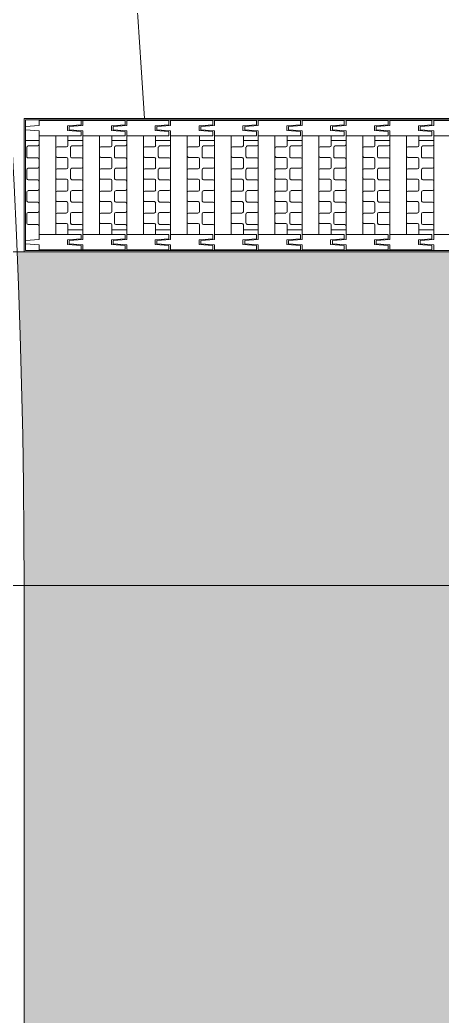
# Model space of a CAD drawing. Header units: millimetres. Extents: x 4739419 to 5837985, y 2291271 to 3446271.
# Drawn here: x 5033506 to 5034138, y 2403446 to 2404939 of the extents above; entities that cross this region are included whole.
import ezdxf

# ---------------------------------------------------------------- set-up
doc = ezdxf.new("R2010")
doc.units = ezdxf.units.MM
doc.layers.get('0').update_dxf_attribs({"color": 255})
doc.layers.add('XR-평면도$0$A-CNTL', color=9, linetype='Continuous', lineweight=15)
doc.layers.add('XR-평면도$0$A-ELEV-LIN3', color=9, linetype='Continuous', lineweight=18)
doc.layers.add('XR-평면도$0$A-ELEV-PATT', color=9, linetype='Continuous')

# ---------------------------------------------------------------- blocks, each defined once
blk = doc.blocks.new('XR-평면도$0$무소음트렌치')
at = {"layer": 'XR-평면도$0$A-ELEV-LIN3'}
for p, q in [((0, 200), (7800, 200)), ((0, 0), (0, 200)), ((2, 198), (7798, 198)), ((2, 2), (2, 198)), ((22.3, 189.3), (22.3, 196.9)), ((22.3, 196.9), (151.1, 196.9)), ((85.4, 190.3), (85.4, 196.9)), ((88, 189.3), (88, 196.9)), ((151.1, 190.3), (151.1, 196.9)), ((153.7, 189.3), (153.7, 196.9)), ((153.7, 196.9), (216.7, 196.9)), ((216.7, 190.3), (216.7, 196.9)), ((219.4, 196.9), (282.4, 196.9)), ((219.4, 189.3), (219.4, 196.9)), ((282.4, 190.3), (282.4, 196.9)), ((285.1, 189.3), (285.1, 196.9)), ((285.1, 196.9), (348.1, 196.9)), ((348.1, 190.3), (348.1, 196.9)), ((350.7, 189.3), (350.7, 196.9)), ((350.7, 196.9), (413.8, 196.9)), ((413.8, 190.3), (413.8, 196.9)), ((416.4, 189.3), (416.4, 196.9)), ((416.4, 196.9), (479.5, 196.9)), ((479.5, 190.3), (479.5, 196.9)), ((482.1, 196.9), (545.2, 196.9)), ((482.1, 189.3), (482.1, 196.9)), ((545.2, 190.3), (545.2, 196.9)), ((547.8, 189.3), (547.8, 196.9)), ((547.8, 196.9), (610.8, 196.9)), ((610.8, 190.3), (610.8, 196.9)), ((613.5, 189.3), (613.5, 196.9)), ((676.5, 196.9), (613.5, 196.9)), ((2, 188), (22.3, 189.3)), ((2, 182.8), (2, 188)), ((2, 182.8), (22.3, 181.4)), ((22.3, 181.4), (22.3, 173.9)), ((65, 189), (85.4, 190.3)), ((65, 189), (65, 181.8)), ((65, 181.8), (85.4, 180.5)), ((67.6, 188), (88, 189.3)), ((67.6, 188), (67.6, 182.8)), ((67.6, 182.8), (88, 181.4)), ((74.5, 188.5), (74.5, 189.6)), ((74.5, 181.2), (74.5, 182.3)), ((78.5, 188.7), (78.5, 189.9)), ((78.5, 180.9), (78.5, 182.1)), ((85.4, 180.5), (85.4, 173.9)), ((88, 181.4), (88, 173.9)), ((130.7, 189), (151.1, 190.3)), ((130.7, 189), (130.7, 181.8)), ((130.7, 181.8), (151.1, 180.5)), ((133.3, 188), (153.7, 189.3)), ((133.3, 188), (133.3, 182.8)), ((133.3, 182.8), (153.7, 181.4)), ((140.2, 188.5), (140.2, 189.6)), ((140.2, 181.2), (140.2, 182.3)), ((144.2, 188.7), (144.2, 189.9)), ((144.2, 180.9), (144.2, 182.1)), ((151.1, 180.5), (151.1, 173.9)), ((153.7, 181.4), (153.7, 173.9)), ((196.4, 189), (216.7, 190.3)), ((196.4, 189), (196.4, 181.8)), ((196.4, 181.8), (216.7, 180.5)), ((199, 188), (219.4, 189.3)), ((199, 188), (199, 182.8)), ((199, 182.8), (219.4, 181.4)), ((205.9, 188.5), (205.9, 189.6)), ((205.9, 181.2), (205.9, 182.3)), ((209.8, 188.7), (209.8, 189.9)), ((209.8, 180.9), (209.8, 182.1)), ((216.7, 180.5), (216.7, 173.9)), ((219.4, 181.4), (219.4, 173.9)), ((262.1, 189), (282.4, 190.3)), ((262.1, 189), (262.1, 181.8)), ((262.1, 181.8), (282.4, 180.5)), ((264.7, 188), (285.1, 189.3)), ((264.7, 188), (264.7, 182.8)), ((264.7, 182.8), (285.1, 181.4)), ((271.6, 188.5), (271.6, 189.6)), ((271.6, 181.2), (271.6, 182.3)), ((275.5, 188.7), (275.5, 189.9)), ((275.5, 180.9), (275.5, 182.1)), ((282.4, 180.5), (282.4, 173.9)), ((285.1, 181.4), (285.1, 173.9)), ((327.7, 189), (348.1, 190.3)), ((327.7, 189), (327.7, 181.8)), ((327.7, 181.8), (348.1, 180.5)), ((330.4, 188), (350.7, 189.3)), ((330.4, 188), (330.4, 182.8)), ((330.4, 182.8), (350.7, 181.4)), ((337.3, 188.5), (337.3, 189.6)), ((337.3, 181.2), (337.3, 182.3)), ((341.2, 188.7), (341.2, 189.9)), ((341.2, 180.9), (341.2, 182.1)), ((348.1, 180.5), (348.1, 173.9)), ((350.7, 181.4), (350.7, 173.9)), ((393.4, 189), (413.8, 190.3)), ((393.4, 189), (393.4, 181.8)), ((393.4, 181.8), (413.8, 180.5)), ((396.1, 188), (416.4, 189.3)), ((396.1, 188), (396.1, 182.8)), ((396.1, 182.8), (416.4, 181.4)), ((402.9, 188.5), (402.9, 189.6)), ((402.9, 181.2), (402.9, 182.3)), ((406.9, 188.7), (406.9, 189.9)), ((406.9, 180.9), (406.9, 182.1)), ((413.8, 180.5), (413.8, 173.9)), ((416.4, 181.4), (416.4, 173.9)), ((459.1, 189), (479.5, 190.3)), ((459.1, 189), (459.1, 181.8)), ((459.1, 181.8), (479.5, 180.5)), ((461.7, 188), (482.1, 189.3)), ((461.7, 188), (461.7, 182.8)), ((461.7, 182.8), (482.1, 181.4)), ((468.6, 188.5), (468.6, 189.6)), ((468.6, 181.2), (468.6, 182.3)), ((472.6, 188.7), (472.6, 189.9)), ((472.6, 180.9), (472.6, 182.1)), ((479.5, 180.5), (479.5, 173.9)), ((482.1, 181.4), (482.1, 173.9)), ((524.8, 189), (545.2, 190.3)), ((524.8, 189), (524.8, 181.8)), ((524.8, 181.8), (545.2, 180.5)), ((527.4, 188), (547.8, 189.3)), ((527.4, 188), (527.4, 182.8)), ((527.4, 182.8), (547.8, 181.4)), ((534.3, 188.5), (534.3, 189.6)), ((534.3, 181.2), (534.3, 182.3)), ((538.2, 188.7), (538.2, 189.9)), ((538.2, 180.9), (538.2, 182.1)), ((545.2, 180.5), (545.2, 173.9)), ((547.8, 181.4), (547.8, 173.9)), ((590.5, 189), (610.8, 190.3)), ((590.5, 189), (590.5, 181.8)), ((590.5, 181.8), (610.8, 180.5)), ((593.1, 188), (613.5, 189.3)), ((593.1, 188), (593.1, 182.8)), ((593.1, 182.8), (613.5, 181.4)), ((600, 188.5), (600, 189.6)), ((600, 181.2), (600, 182.3)), ((603.9, 188.7), (603.9, 189.9)), ((603.9, 180.9), (603.9, 182.1)), ((610.8, 180.5), (610.8, 173.9)), ((613.5, 181.4), (613.5, 173.9)), ((2, 166.8), (22.3, 166.8)), ((22.3, 173.9), (22.3, 26.1)), ((22.3, 173.9), (85.4, 173.9)), ((47.3, 173.9), (47.3, 26.1)), ((65.7, 173.9), (65.7, 159.4)), ((65.7, 166.8), (88, 166.8)), ((88, 173.9), (88, 26.1)), ((88, 173.9), (151.1, 173.9)), ((113, 173.9), (113, 26.1)), ((131.4, 173.9), (131.4, 159.4)), ((131.4, 166.8), (153.7, 166.8)), ((153.7, 173.9), (153.7, 26.1)), ((153.7, 173.9), (216.7, 173.9)), ((178.7, 173.9), (178.7, 26.1)), ((197, 173.9), (197, 159.4)), ((197, 166.8), (219.4, 166.8)), ((219.4, 173.9), (219.4, 26.1)), ((219.4, 173.9), (282.4, 173.9)), ((244.3, 173.9), (244.3, 26.1)), ((262.7, 173.9), (262.7, 159.4)), ((262.7, 166.8), (285.1, 166.8)), ((285.1, 173.9), (285.1, 26.1)), ((285.1, 173.9), (348.1, 173.9)), ((310, 173.9), (310, 26.1)), ((328.4, 173.9), (328.4, 159.4)), ((328.4, 166.8), (350.7, 166.8)), ((350.7, 173.9), (350.7, 26.1)), ((350.7, 173.9), (413.8, 173.9)), ((375.7, 173.9), (375.7, 26.1)), ((394.1, 173.9), (394.1, 159.4)), ((394.1, 166.8), (416.4, 166.8)), ((416.4, 173.9), (416.4, 26.1)), ((416.4, 173.9), (479.5, 173.9)), ((441.4, 173.9), (441.4, 26.1)), ((459.8, 173.9), (459.8, 159.4)), ((459.8, 166.8), (482.1, 166.8)), ((482.1, 173.9), (482.1, 26.1)), ((482.1, 173.9), (545.2, 173.9)), ((507.1, 173.9), (507.1, 26.1)), ((525.4, 173.9), (525.4, 159.4)), ((525.4, 166.8), (547.8, 166.8)), ((547.8, 173.9), (547.8, 26.1)), ((547.8, 173.9), (610.8, 173.9)), ((572.7, 173.9), (572.7, 26.1)), ((591.1, 173.9), (591.1, 159.4)), ((591.1, 166.8), (613.5, 166.8)), ((613.5, 173.9), (613.5, 26.1)), ((613.5, 173.9), (676.5, 173.9)), ((3.9, 156.8), (3.9, 143)), ((5.9, 158.8), (20.4, 158.8)), ((49.3, 157.5), (63.7, 157.5)), ((69.6, 156.8), (69.6, 143)), ((71.6, 158.8), (86, 158.8)), ((114.9, 157.5), (129.4, 157.5)), ((135.3, 156.8), (135.3, 143)), ((137.3, 158.8), (151.7, 158.8)), ((180.6, 157.5), (195.1, 157.5)), ((201, 156.8), (201, 143)), ((203, 158.8), (217.4, 158.8)), ((246.3, 157.5), (260.8, 157.5)), ((266.7, 156.8), (266.7, 143)), ((268.6, 158.8), (283.1, 158.8)), ((312, 157.5), (326.4, 157.5)), ((332.3, 156.8), (332.3, 143)), ((334.3, 158.8), (348.8, 158.8)), ((377.7, 157.5), (392.1, 157.5)), ((398, 156.8), (398, 143)), ((400, 158.8), (414.4, 158.8)), ((443.3, 157.5), (457.8, 157.5)), ((463.7, 156.8), (463.7, 143)), ((465.7, 158.8), (480.1, 158.8)), ((509, 157.5), (523.5, 157.5)), ((529.4, 156.8), (529.4, 143)), ((531.4, 158.8), (545.8, 158.8)), ((574.7, 157.5), (589.2, 157.5)), ((595.1, 156.8), (595.1, 143)), ((597, 158.8), (611.5, 158.8)), ((5.9, 141), (20.4, 141)), ((49.3, 141.7), (63.7, 141.7)), ((65.7, 139.7), (65.7, 126.6)), ((71.6, 141), (86, 141)), ((114.9, 141.7), (129.4, 141.7)), ((131.4, 139.7), (131.4, 126.6)), ((137.3, 141), (151.7, 141)), ((180.6, 141.7), (195.1, 141.7)), ((197, 139.7), (197, 126.6)), ((203, 141), (217.4, 141)), ((246.3, 141.7), (260.8, 141.7)), ((262.7, 139.7), (262.7, 126.6)), ((268.6, 141), (283.1, 141)), ((312, 141.7), (326.4, 141.7)), ((328.4, 139.7), (328.4, 126.6)), ((334.3, 141), (348.8, 141)), ((377.7, 141.7), (392.1, 141.7)), ((394.1, 139.7), (394.1, 126.6)), ((400, 141), (414.4, 141)), ((443.3, 141.7), (457.8, 141.7)), ((459.8, 139.7), (459.8, 126.6)), ((465.7, 141), (480.1, 141)), ((509, 141.7), (523.5, 141.7)), ((525.4, 139.7), (525.4, 126.6)), ((531.4, 141), (545.8, 141)), ((574.7, 141.7), (589.2, 141.7)), ((591.1, 139.7), (591.1, 126.6)), ((597, 141), (611.5, 141)), ((3.9, 123.3), (3.9, 110.2)), ((5.9, 125.3), (20.4, 125.3)), ((49.3, 124.6), (63.7, 124.6)), ((69.6, 123.3), (69.6, 110.2)), ((71.6, 125.3), (86, 125.3)), ((114.9, 124.6), (129.4, 124.6)), ((135.3, 123.3), (135.3, 110.2)), ((137.3, 125.3), (151.7, 125.3)), ((180.6, 124.6), (195.1, 124.6)), ((201, 123.3), (201, 110.2)), ((203, 125.3), (217.4, 125.3)), ((246.3, 124.6), (260.8, 124.6)), ((266.7, 123.3), (266.7, 110.2)), ((268.6, 125.3), (283.1, 125.3)), ((312, 124.6), (326.4, 124.6)), ((332.3, 123.3), (332.3, 110.2)), ((334.3, 125.3), (348.8, 125.3)), ((377.7, 124.6), (392.1, 124.6)), ((398, 123.3), (398, 110.2)), ((400, 125.3), (414.4, 125.3)), ((443.3, 124.6), (457.8, 124.6)), ((463.7, 123.3), (463.7, 110.2)), ((465.7, 125.3), (480.1, 125.3)), ((509, 124.6), (523.5, 124.6)), ((529.4, 123.3), (529.4, 110.2)), ((531.4, 125.3), (545.8, 125.3)), ((574.7, 124.6), (589.2, 124.6)), ((595.1, 123.3), (595.1, 110.2)), ((597, 125.3), (611.5, 125.3)), ((5.9, 108.2), (20.4, 108.2)), ((49.3, 108.9), (63.7, 108.9)), ((65.7, 100), (65.7, 106.9)), ((71.6, 108.2), (86, 108.2)), ((114.9, 108.9), (129.4, 108.9)), ((131.4, 100), (131.4, 106.9)), ((137.3, 108.2), (151.7, 108.2)), ((180.6, 108.9), (195.1, 108.9)), ((197, 100), (197, 106.9)), ((203, 108.2), (217.4, 108.2)), ((246.3, 108.9), (260.8, 108.9)), ((262.7, 100), (262.7, 106.9)), ((268.6, 108.2), (283.1, 108.2)), ((312, 108.9), (326.4, 108.9)), ((328.4, 100), (328.4, 106.9)), ((334.3, 108.2), (348.8, 108.2)), ((377.7, 108.9), (392.1, 108.9)), ((394.1, 100), (394.1, 106.9)), ((400, 108.2), (414.4, 108.2)), ((443.3, 108.9), (457.8, 108.9)), ((459.8, 100), (459.8, 106.9)), ((465.7, 108.2), (480.1, 108.2)), ((509, 108.9), (523.5, 108.9)), ((525.4, 100), (525.4, 106.9)), ((531.4, 108.2), (545.8, 108.2)), ((574.7, 108.9), (589.2, 108.9)), ((591.1, 100), (591.1, 106.9)), ((597, 108.2), (611.5, 108.2)), ((3.9, 76.7), (3.9, 89.8)), ((5.9, 91.8), (20.4, 91.8)), ((49.3, 91.1), (63.7, 91.1)), ((65.7, 100), (65.7, 93.1)), ((69.6, 76.7), (69.6, 89.8)), ((71.6, 91.8), (86, 91.8)), ((114.9, 91.1), (129.4, 91.1)), ((131.4, 100), (131.4, 93.1)), ((135.3, 76.7), (135.3, 89.8)), ((137.3, 91.8), (151.7, 91.8)), ((180.6, 91.1), (195.1, 91.1)), ((197, 100), (197, 93.1)), ((201, 76.7), (201, 89.8)), ((203, 91.8), (217.4, 91.8)), ((246.3, 91.1), (260.8, 91.1)), ((262.7, 100), (262.7, 93.1)), ((266.7, 76.7), (266.7, 89.8)), ((268.6, 91.8), (283.1, 91.8)), ((312, 91.1), (326.4, 91.1)), ((328.4, 100), (328.4, 93.1)), ((332.3, 76.7), (332.3, 89.8)), ((334.3, 91.8), (348.8, 91.8)), ((377.7, 91.1), (392.1, 91.1)), ((394.1, 100), (394.1, 93.1)), ((398, 76.7), (398, 89.8)), ((400, 91.8), (414.4, 91.8)), ((443.3, 91.1), (457.8, 91.1)), ((459.8, 100), (459.8, 93.1)), ((463.7, 76.7), (463.7, 89.8)), ((465.7, 91.8), (480.1, 91.8)), ((509, 91.1), (523.5, 91.1)), ((525.4, 100), (525.4, 93.1)), ((529.4, 76.7), (529.4, 89.8)), ((531.4, 91.8), (545.8, 91.8)), ((574.7, 91.1), (589.2, 91.1)), ((591.1, 100), (591.1, 93.1)), ((595.1, 76.7), (595.1, 89.8)), ((597, 91.8), (611.5, 91.8)), ((5.9, 74.7), (20.4, 74.7)), ((49.3, 75.4), (63.7, 75.4)), ((71.6, 74.7), (86, 74.7)), ((114.9, 75.4), (129.4, 75.4)), ((137.3, 74.7), (151.7, 74.7)), ((180.6, 75.4), (195.1, 75.4)), ((203, 74.7), (217.4, 74.7)), ((246.3, 75.4), (260.8, 75.4)), ((268.6, 74.7), (283.1, 74.7)), ((312, 75.4), (326.4, 75.4)), ((334.3, 74.7), (348.8, 74.7)), ((377.7, 75.4), (392.1, 75.4)), ((400, 74.7), (414.4, 74.7)), ((443.3, 75.4), (457.8, 75.4)), ((465.7, 74.7), (480.1, 74.7)), ((509, 75.4), (523.5, 75.4)), ((531.4, 74.7), (545.8, 74.7)), ((574.7, 75.4), (589.2, 75.4)), ((597, 74.7), (611.5, 74.7)), ((65.7, 60.3), (65.7, 73.4)), ((131.4, 60.3), (131.4, 73.4)), ((197, 60.3), (197, 73.4)), ((262.7, 60.3), (262.7, 73.4)), ((328.4, 60.3), (328.4, 73.4)), ((394.1, 60.3), (394.1, 73.4)), ((459.8, 60.3), (459.8, 73.4)), ((525.4, 60.3), (525.4, 73.4)), ((591.1, 60.3), (591.1, 73.4)), ((3.9, 43.2), (3.9, 57)), ((5.9, 58.9), (20.4, 58.9)), ((49.3, 58.3), (63.7, 58.3)), ((69.6, 43.2), (69.6, 57)), ((71.6, 58.9), (86, 58.9)), ((114.9, 58.3), (129.4, 58.3)), ((135.3, 43.2), (135.3, 57)), ((137.3, 58.9), (151.7, 58.9)), ((180.6, 58.3), (195.1, 58.3)), ((201, 43.2), (201, 57)), ((203, 58.9), (217.4, 58.9)), ((246.3, 58.3), (260.8, 58.3)), ((266.7, 43.2), (266.7, 57)), ((268.6, 58.9), (283.1, 58.9)), ((312, 58.3), (326.4, 58.3)), ((332.3, 43.2), (332.3, 57)), ((334.3, 58.9), (348.8, 58.9)), ((377.7, 58.3), (392.1, 58.3)), ((398, 43.2), (398, 57)), ((400, 58.9), (414.4, 58.9)), ((443.3, 58.3), (457.8, 58.3)), ((463.7, 43.2), (463.7, 57)), ((465.7, 58.9), (480.1, 58.9)), ((509, 58.3), (523.5, 58.3)), ((529.4, 43.2), (529.4, 57)), ((531.4, 58.9), (545.8, 58.9)), ((574.7, 58.3), (589.2, 58.3)), ((595.1, 43.2), (595.1, 57)), ((597, 58.9), (611.5, 58.9)), ((5.9, 41.2), (20.4, 41.2)), ((49.3, 42.5), (63.7, 42.5)), ((65.7, 26.1), (65.7, 40.6)), ((65.7, 33.2), (88, 33.2)), ((71.6, 41.2), (86, 41.2)), ((114.9, 42.5), (129.4, 42.5)), ((131.4, 26.1), (131.4, 40.6)), ((131.4, 33.2), (153.7, 33.2)), ((137.3, 41.2), (151.7, 41.2)), ((180.6, 42.5), (195.1, 42.5)), ((197, 26.1), (197, 40.6)), ((197, 33.2), (219.4, 33.2)), ((203, 41.2), (217.4, 41.2)), ((246.3, 42.5), (260.8, 42.5)), ((262.7, 26.1), (262.7, 40.6)), ((268.6, 41.2), (283.1, 41.2)), ((312, 42.5), (326.4, 42.5)), ((328.4, 26.1), (328.4, 40.6)), ((328.4, 33.2), (350.7, 33.2)), ((334.3, 41.2), (348.8, 41.2)), ((377.7, 42.5), (392.1, 42.5)), ((394.1, 26.1), (394.1, 40.6)), ((394.1, 33.2), (416.4, 33.2)), ((400, 41.2), (414.4, 41.2)), ((443.3, 42.5), (457.8, 42.5)), ((459.8, 26.1), (459.8, 40.6)), ((459.8, 33.2), (482.1, 33.2)), ((465.7, 41.2), (480.1, 41.2)), ((509, 42.5), (523.5, 42.5)), ((525.4, 26.1), (525.4, 40.6)), ((531.4, 41.2), (545.8, 41.2)), ((574.7, 42.5), (589.2, 42.5)), ((591.1, 26.1), (591.1, 40.6)), ((591.1, 33.2), (613.5, 33.2)), ((597, 41.2), (611.5, 41.2)), ((2, 17.2), (22.3, 18.6)), ((2, 17.2), (2, 12)), ((22.3, 18.6), (22.3, 26.1)), ((22.3, 26.1), (85.4, 26.1)), ((65, 18.2), (85.4, 19.5)), ((65, 11), (65, 18.2)), ((67.6, 17.2), (88, 18.6)), ((67.6, 12), (67.6, 17.2)), ((74.5, 18.8), (74.5, 17.7)), ((78.5, 19.1), (78.5, 17.9)), ((85.4, 19.5), (85.4, 26.1)), ((88, 26.1), (151.1, 26.1)), ((88, 18.6), (88, 26.1)), ((130.7, 18.2), (151.1, 19.5)), ((130.7, 11), (130.7, 18.2)), ((133.3, 17.2), (153.7, 18.6)), ((133.3, 17.2), (133.3, 12)), ((140.2, 18.8), (140.2, 17.7)), ((144.2, 19.1), (144.2, 17.9)), ((151.1, 19.5), (151.1, 26.1)), ((153.7, 18.6), (153.7, 26.1)), ((153.7, 26.1), (216.7, 26.1)), ((196.4, 18.2), (216.7, 19.5)), ((196.4, 11), (196.4, 18.2)), ((199, 17.2), (219.4, 18.6)), ((199, 17.2), (199, 12)), ((205.9, 18.8), (205.9, 17.7)), ((209.9, 19.1), (209.9, 17.9)), ((216.7, 19.5), (216.7, 26.1)), ((219.4, 26.1), (282.4, 26.1)), ((219.4, 18.6), (219.4, 26.1)), ((262.1, 18.2), (282.4, 19.5)), ((262.1, 11), (262.1, 18.2)), ((264.7, 17.2), (285.1, 18.6)), ((264.7, 17.2), (264.7, 12)), ((271.6, 18.8), (271.6, 17.7)), ((275.5, 19.1), (275.5, 17.9)), ((282.4, 19.5), (282.4, 26.1)), ((285.1, 18.6), (285.1, 26.1)), ((285.1, 26.1), (348.1, 26.1)), ((327.7, 18.2), (348.1, 19.5)), ((327.7, 11), (327.7, 18.2)), ((330.4, 17.2), (350.7, 18.6)), ((330.4, 12), (330.4, 17.2)), ((337.3, 18.8), (337.3, 17.7)), ((341.2, 19.1), (341.2, 17.9)), ((348.1, 19.5), (348.1, 26.1)), ((350.7, 26.1), (413.8, 26.1)), ((350.7, 18.6), (350.7, 26.1)), ((393.4, 18.2), (413.8, 19.5)), ((393.4, 11), (393.4, 18.2)), ((396.1, 17.2), (416.4, 18.6)), ((396.1, 17.2), (396.1, 12)), ((403, 18.8), (403, 17.7)), ((406.9, 19.1), (406.9, 17.9)), ((413.8, 19.5), (413.8, 26.1)), ((416.4, 18.6), (416.4, 26.1)), ((416.4, 26.1), (479.5, 26.1)), ((459.1, 18.2), (479.5, 19.5)), ((459.1, 11), (459.1, 18.2)), ((461.7, 17.2), (482.1, 18.6)), ((461.7, 17.2), (461.7, 12)), ((468.6, 18.8), (468.6, 17.7)), ((472.6, 19.1), (472.6, 17.9)), ((479.5, 19.5), (479.5, 26.1)), ((482.1, 26.1), (545.2, 26.1)), ((482.1, 18.6), (482.1, 26.1)), ((524.8, 18.2), (545.2, 19.5)), ((524.8, 11), (524.8, 18.2)), ((527.4, 17.2), (547.8, 18.6)), ((527.4, 17.2), (527.4, 12)), ((534.3, 18.8), (534.3, 17.7)), ((538.3, 19.1), (538.3, 17.9)), ((545.2, 19.5), (545.2, 26.1)), ((547.8, 18.6), (547.8, 26.1)), ((547.8, 26.1), (610.8, 26.1)), ((590.5, 18.2), (610.8, 19.5)), ((590.5, 11), (590.5, 18.2)), ((593.1, 17.2), (613.5, 18.6)), ((593.1, 12), (593.1, 17.2)), ((600, 18.8), (600, 17.7)), ((603.9, 19.1), (603.9, 17.9)), ((610.8, 19.5), (610.8, 26.1)), ((613.5, 26.1), (676.5, 26.1)), ((613.5, 18.6), (613.5, 26.1)), ((2, 12), (22.3, 10.7)), ((2, 2), (7798, 2)), ((22.3, 10.7), (22.3, 3.1)), ((22.3, 3.1), (151.1, 3.1)), ((65, 11), (85.4, 9.7)), ((67.6, 12), (88, 10.7)), ((74.5, 11.5), (74.5, 10.4)), ((78.5, 11.3), (78.5, 10.1)), ((85.4, 9.7), (85.4, 3.1)), ((88, 10.7), (88, 3.1)), ((130.7, 11), (151.1, 9.7)), ((133.3, 12), (153.7, 10.7)), ((140.2, 11.5), (140.2, 10.4)), ((144.2, 11.3), (144.2, 10.1)), ((151.1, 9.7), (151.1, 3.1)), ((153.7, 10.7), (153.7, 3.1)), ((153.7, 3.1), (216.7, 3.1)), ((196.4, 11), (216.7, 9.7)), ((199, 12), (219.4, 10.7)), ((205.9, 11.5), (205.9, 10.4)), ((209.9, 11.3), (209.9, 10.1)), ((216.7, 9.7), (216.7, 3.1)), ((219.4, 10.7), (219.4, 3.1)), ((219.4, 3.1), (282.4, 3.1)), ((262.1, 11), (282.4, 9.7)), ((264.7, 12), (285.1, 10.7)), ((271.6, 11.5), (271.6, 10.4)), ((275.5, 11.3), (275.5, 10.1)), ((282.4, 9.7), (282.4, 3.1)), ((285.1, 10.7), (285.1, 3.1)), ((285.1, 3.1), (348.1, 3.1)), ((327.7, 11), (348.1, 9.7)), ((330.4, 12), (350.7, 10.7)), ((337.3, 11.5), (337.3, 10.4)), ((341.2, 11.3), (341.2, 10.1)), ((348.1, 9.7), (348.1, 3.1)), ((350.7, 10.7), (350.7, 3.1)), ((350.7, 3.1), (413.8, 3.1)), ((393.4, 11), (413.8, 9.7)), ((396.1, 12), (416.4, 10.7)), ((403, 11.5), (403, 10.4)), ((406.9, 11.3), (406.9, 10.1)), ((413.8, 9.7), (413.8, 3.1)), ((416.4, 10.7), (416.4, 3.1)), ((416.4, 3.1), (479.5, 3.1)), ((459.1, 11), (479.5, 9.7)), ((461.7, 12), (482.1, 10.7)), ((468.6, 11.5), (468.6, 10.4)), ((472.6, 11.3), (472.6, 10.1)), ((479.5, 9.7), (479.5, 3.1)), ((482.1, 10.7), (482.1, 3.1)), ((482.1, 3.1), (545.2, 3.1)), ((524.8, 11), (545.2, 9.7)), ((527.4, 12), (547.8, 10.7)), ((534.3, 11.5), (534.3, 10.4)), ((538.3, 11.3), (538.3, 10.1)), ((545.2, 9.7), (545.2, 3.1)), ((547.8, 10.7), (547.8, 3.1)), ((547.8, 3.1), (610.8, 3.1)), ((590.5, 11), (610.8, 9.7)), ((593.1, 12), (613.5, 10.7)), ((600, 11.5), (600, 10.4)), ((603.9, 11.3), (603.9, 10.1)), ((610.8, 9.7), (610.8, 3.1)), ((613.5, 10.7), (613.5, 3.1)), ((0, 0), (7800, 0))]:
    blk.add_line(p, q, dxfattribs=at)
for centre, start, end in [((5.9, 156.8), 90, 180), ((20.4, 160.8), 270, 0), ((49.3, 155.5), 90, 180), ((63.7, 159.4), 270, 0), ((71.6, 156.8), 90, 180), ((86, 160.8), 270, 0), ((114.9, 155.5), 90, 180), ((129.4, 159.4), 270, 0), ((137.3, 156.8), 90, 180), ((151.7, 160.8), 270, 0), ((180.6, 155.5), 90, 180), ((195.1, 159.4), 270, 0), ((203, 156.8), 90, 180), ((217.4, 160.8), 270, 0), ((246.3, 155.5), 90, 180), ((260.8, 159.4), 270, 0), ((268.6, 156.8), 90, 180), ((283.1, 160.8), 270, 0), ((312, 155.5), 90, 180), ((326.4, 159.4), 270, 0), ((334.3, 156.8), 90, 180), ((348.8, 160.8), 270, 0), ((377.7, 155.5), 90, 180), ((392.1, 159.4), 270, 0), ((400, 156.8), 90, 180), ((414.4, 160.8), 270, 0), ((443.3, 155.5), 90, 180), ((457.8, 159.4), 270, 0), ((465.7, 156.8), 90, 180), ((480.1, 160.8), 270, 0), ((509, 155.5), 90, 180), ((523.5, 159.4), 270, 0), ((531.4, 156.8), 90, 180), ((545.8, 160.8), 270, 0), ((574.7, 155.5), 90, 180), ((589.2, 159.4), 270, 0), ((597, 156.8), 90, 180), ((611.5, 160.8), 270, 0), ((5.9, 143), 180, 270), ((20.4, 139.1), 0, 90), ((49.3, 143.7), 180, 270), ((63.7, 139.7), 0, 90), ((71.6, 143), 180, 270), ((86, 139.1), 0, 90), ((114.9, 143.7), 180, 270), ((129.4, 139.7), 0, 90), ((137.3, 143), 180, 270), ((151.7, 139.1), 0, 90), ((180.6, 143.7), 180, 270), ((195.1, 139.7), 0, 90), ((203, 143), 180, 270), ((217.4, 139.1), 0, 90), ((246.3, 143.7), 180, 270), ((260.8, 139.7), 0, 90), ((268.6, 143), 180, 270), ((283.1, 139.1), 0, 90), ((312, 143.7), 180, 270), ((326.4, 139.7), 0, 90), ((334.3, 143), 180, 270), ((348.8, 139.1), 0, 90), ((377.7, 143.7), 180, 270), ((392.1, 139.7), 0, 90), ((400, 143), 180, 270), ((414.4, 139.1), 0, 90), ((443.3, 143.7), 180, 270), ((457.8, 139.7), 0, 90), ((465.7, 143), 180, 270), ((480.1, 139.1), 0, 90), ((509, 143.7), 180, 270), ((523.5, 139.7), 0, 90), ((531.4, 143), 180, 270), ((545.8, 139.1), 0, 90), ((574.7, 143.7), 180, 270), ((589.2, 139.7), 0, 90), ((597, 143), 180, 270), ((611.5, 139.1), 0, 90), ((5.9, 123.3), 90, 180), ((20.4, 127.3), 270, 0), ((49.3, 122.7), 90, 180), ((63.7, 126.6), 270, 0), ((71.6, 123.3), 90, 180), ((86, 127.3), 270, 0), ((114.9, 122.7), 90, 180), ((129.4, 126.6), 270, 0), ((137.3, 123.3), 90, 180), ((151.7, 127.3), 270, 0), ((180.6, 122.7), 90, 180), ((195.1, 126.6), 270, 0), ((203, 123.3), 90, 180), ((217.4, 127.3), 270, 0), ((246.3, 122.7), 90, 180), ((260.8, 126.6), 270, 0), ((268.6, 123.3), 90, 180), ((283.1, 127.3), 270, 0), ((312, 122.7), 90, 180), ((326.4, 126.6), 270, 0), ((334.3, 123.3), 90, 180), ((348.8, 127.3), 270, 0), ((377.7, 122.7), 90, 180), ((392.1, 126.6), 270, 0), ((400, 123.3), 90, 180), ((414.4, 127.3), 270, 0), ((443.3, 122.7), 90, 180), ((457.8, 126.6), 270, 0), ((465.7, 123.3), 90, 180), ((480.1, 127.3), 270, 0), ((509, 122.7), 90, 180), ((523.5, 126.6), 270, 0), ((531.4, 123.3), 90, 180), ((545.8, 127.3), 270, 0), ((574.7, 122.7), 90, 180), ((589.2, 126.6), 270, 0), ((597, 123.3), 90, 180), ((611.5, 127.3), 270, 0), ((5.9, 110.2), 180, 270), ((20.4, 106.2), 0, 90), ((49.3, 110.8), 180, 270), ((63.7, 106.9), 0, 90), ((71.6, 110.2), 180, 270), ((86, 106.2), 0, 90), ((114.9, 110.8), 180, 270), ((129.4, 106.9), 0, 90), ((137.3, 110.2), 180, 270), ((151.7, 106.2), 0, 90), ((180.6, 110.8), 180, 270), ((195.1, 106.9), 0, 90), ((203, 110.2), 180, 270), ((217.4, 106.2), 0, 90), ((246.3, 110.8), 180, 270), ((260.8, 106.9), 0, 90), ((268.6, 110.2), 180, 270), ((283.1, 106.2), 0, 90), ((312, 110.8), 180, 270), ((326.4, 106.9), 0, 90), ((334.3, 110.2), 180, 270), ((348.8, 106.2), 0, 90), ((377.7, 110.8), 180, 270), ((392.1, 106.9), 0, 90), ((400, 110.2), 180, 270), ((414.4, 106.2), 0, 90), ((443.3, 110.8), 180, 270), ((457.8, 106.9), 0, 90), ((465.7, 110.2), 180, 270), ((480.1, 106.2), 0, 90), ((509, 110.8), 180, 270), ((523.5, 106.9), 0, 90), ((531.4, 110.2), 180, 270), ((545.8, 106.2), 0, 90), ((574.7, 110.8), 180, 270), ((589.2, 106.9), 0, 90), ((597, 110.2), 180, 270), ((611.5, 106.2), 0, 90), ((5.9, 89.8), 90, 180), ((20.4, 93.8), 270, 0), ((49.3, 89.2), 90, 180), ((63.7, 93.1), 270, 0), ((71.6, 89.8), 90, 180), ((86, 93.8), 270, 0), ((114.9, 89.2), 90, 180), ((129.4, 93.1), 270, 0), ((137.3, 89.8), 90, 180), ((151.7, 93.8), 270, 0), ((180.6, 89.2), 90, 180), ((195.1, 93.1), 270, 0), ((203, 89.8), 90, 180), ((217.4, 93.8), 270, 0), ((246.3, 89.2), 90, 180), ((260.8, 93.1), 270, 0), ((268.6, 89.8), 90, 180), ((283.1, 93.8), 270, 0), ((312, 89.2), 90, 180), ((326.4, 93.1), 270, 0), ((334.3, 89.8), 90, 180), ((348.8, 93.8), 270, 0), ((377.7, 89.2), 90, 180), ((392.1, 93.1), 270, 0), ((400, 89.8), 90, 180), ((414.4, 93.8), 270, 0), ((443.3, 89.2), 90, 180), ((457.8, 93.1), 270, 0), ((465.7, 89.8), 90, 180), ((480.1, 93.8), 270, 0), ((509, 89.2), 90, 180), ((523.5, 93.1), 270, 0), ((531.4, 89.8), 90, 180), ((545.8, 93.8), 270, 0), ((574.7, 89.2), 90, 180), ((589.2, 93.1), 270, 0), ((597, 89.8), 90, 180), ((611.5, 93.8), 270, 0), ((5.9, 76.7), 180, 270), ((20.4, 72.7), 0, 90), ((49.3, 77.3), 180, 270), ((63.7, 73.4), 0, 90), ((71.6, 76.7), 180, 270), ((86, 72.7), 0, 90), ((114.9, 77.3), 180, 270), ((129.4, 73.4), 0, 90), ((137.3, 76.7), 180, 270), ((151.7, 72.7), 0, 90), ((180.6, 77.3), 180, 270), ((195.1, 73.4), 0, 90), ((203, 76.7), 180, 270), ((217.4, 72.7), 0, 90), ((246.3, 77.3), 180, 270), ((260.8, 73.4), 0, 90), ((268.6, 76.7), 180, 270), ((283.1, 72.7), 0, 90), ((312, 77.3), 180, 270), ((326.4, 73.4), 0, 90), ((334.3, 76.7), 180, 270), ((348.8, 72.7), 0, 90), ((377.7, 77.3), 180, 270), ((392.1, 73.4), 0, 90), ((400, 76.7), 180, 270), ((414.4, 72.7), 0, 90), ((443.3, 77.3), 180, 270), ((457.8, 73.4), 0, 90), ((465.7, 76.7), 180, 270), ((480.1, 72.7), 0, 90), ((509, 77.3), 180, 270), ((523.5, 73.4), 0, 90), ((531.4, 76.7), 180, 270), ((545.8, 72.7), 0, 90), ((574.7, 77.3), 180, 270), ((589.2, 73.4), 0, 90), ((597, 76.7), 180, 270), ((611.5, 72.7), 0, 90), ((20.4, 60.9), 270, 0), ((63.7, 60.3), 270, 0), ((86, 60.9), 270, 0), ((129.4, 60.3), 270, 0), ((151.7, 60.9), 270, 0), ((195.1, 60.3), 270, 0), ((217.4, 60.9), 270, 0), ((260.8, 60.3), 270, 0), ((283.1, 60.9), 270, 0), ((326.4, 60.3), 270, 0), ((348.8, 60.9), 270, 0), ((392.1, 60.3), 270, 0), ((414.4, 60.9), 270, 0), ((457.8, 60.3), 270, 0), ((480.1, 60.9), 270, 0), ((523.5, 60.3), 270, 0), ((545.8, 60.9), 270, 0), ((589.2, 60.3), 270, 0), ((611.5, 60.9), 270, 0), ((5.9, 57), 90, 180), ((49.3, 56.3), 90, 180), ((71.6, 57), 90, 180), ((114.9, 56.3), 90, 180), ((137.3, 57), 90, 180), ((180.6, 56.3), 90, 180), ((203, 57), 90, 180), ((246.3, 56.3), 90, 180), ((268.6, 57), 90, 180), ((312, 56.3), 90, 180), ((334.3, 57), 90, 180), ((377.7, 56.3), 90, 180), ((400, 57), 90, 180), ((443.3, 56.3), 90, 180), ((465.7, 57), 90, 180), ((509, 56.3), 90, 180), ((531.4, 57), 90, 180), ((574.7, 56.3), 90, 180), ((597, 57), 90, 180), ((5.9, 43.2), 180, 270), ((20.4, 39.2), 0, 90), ((49.3, 44.5), 180, 270), ((63.7, 40.6), 0, 90), ((71.6, 43.2), 180, 270), ((86, 39.2), 0, 90), ((114.9, 44.5), 180, 270), ((129.4, 40.6), 0, 90), ((137.3, 43.2), 180, 270), ((151.7, 39.2), 0, 90), ((180.6, 44.5), 180, 270), ((195.1, 40.6), 0, 90), ((203, 43.2), 180, 270), ((217.4, 39.2), 0, 90), ((246.3, 44.5), 180, 270), ((260.8, 40.6), 0, 90), ((268.6, 43.2), 180, 270), ((283.1, 39.2), 0, 90), ((312, 44.5), 180, 270), ((326.4, 40.6), 0, 90), ((334.3, 43.2), 180, 270), ((348.8, 39.2), 0, 90), ((377.7, 44.5), 180, 270), ((392.1, 40.6), 0, 90), ((400, 43.2), 180, 270), ((414.4, 39.2), 0, 90), ((443.3, 44.5), 180, 270), ((457.8, 40.6), 0, 90), ((465.7, 43.2), 180, 270), ((480.1, 39.2), 0, 90), ((509, 44.5), 180, 270), ((523.5, 40.6), 0, 90), ((531.4, 43.2), 180, 270), ((545.8, 39.2), 0, 90), ((574.7, 44.5), 180, 270), ((589.2, 40.6), 0, 90), ((597, 43.2), 180, 270), ((611.5, 39.2), 0, 90)]:
    blk.add_arc(centre, 1.97, start, end, dxfattribs=at)
blk = doc.blocks.new('XR-평면도$0$RAMP_올라감(기준층) (210411)')
at = {"layer": 'XR-평면도$0$A-ELEV-PATT'}
h = blk.add_hatch(dxfattribs=at)
h.set_pattern_fill('HEX', color=256, scale=100, angle=135)
h.set_pattern_definition([(135, (-1188188.16, -722710.9), (-388.8564, -388.8564), [317.5, -635]), (255, (-1188188.16, -722710.9), (531.18773, -142.33132), [317.5, -635]), (195, (-1188412.67, -722486.4), (142.33132, -531.18773), [317.5, -635])])
edge = h.paths.add_edge_path()
edge.add_arc((0, -15000), 12100, 180, 182.36827)
edge.add_line((-12089.7, -15500), (-19900, -15500))
edge.add_line((-19900, -15500), (-19900, 15000))
edge.add_arc((0, 15000), 19900, 0, 180, ccw=False)
edge.add_line((19900, 15000), (19900, -15500))
edge.add_line((19900, -15500), (12089.7, -15500))
edge.add_arc((0, -15000), 12100, 357.63173, 360)
edge.add_line((12100, -15000), (12100, 15000))
edge.add_arc((0, 15000), 12100, 0, 180)
edge.add_line((-12100, 15000), (-12100, -15000))
at = {"layer": 'XR-평면도$0$A-CNTL', "ltscale": 300}
blk.add_lwpolyline([(-20700, 15000), (-20700, -15000, 0.414214), (0, -35700, 0.414214), (20700, -15000), (20700, 15000, 0.414214), (0, 35700, 0.414214)], format="xyb", close=True, dxfattribs=at)
blk.add_lwpolyline([(-25700, -15000), (25700, -15000)], dxfattribs=at)
at = {"layer": 'XR-평면도$0$A-ELEV-LIN3'}
for points in [[(-12100, 15000), (-12100, -15000, 0.414214), (0, -27100, 0.414214), (12100, -15000), (12100, 15000, 0.414214), (0, 27100, 0.414214)], [(-19700, -15700), (-12280.1, -15700, 0.397632), (0, -27300, 0.397632), (12280.1, -15700), (19700, -15700), (19700, -34700), (-19700, -34700)]]:
    blk.add_lwpolyline(points, format="xyb", close=True, dxfattribs=at)
blk.add_lwpolyline([(-20200, -15500), (-11800, -15500)], dxfattribs=at)
at = {"layer": 'XR-평면도$0$A-ELEV-LIN3', "rotation": 180}
blk.add_blockref('XR-평면도$0$무소음트렌치', (-12100, -15500), dxfattribs=at)

msp = doc.modelspace()

# ---------------------------------------------------------------- block references
at = {"rotation": 180}
msp.add_blockref('XR-평면도$0$RAMP_올라감(기준층) (210411)', (5021411.8, 2389091.2), dxfattribs=at)

doc.saveas('drawing.dxf')
